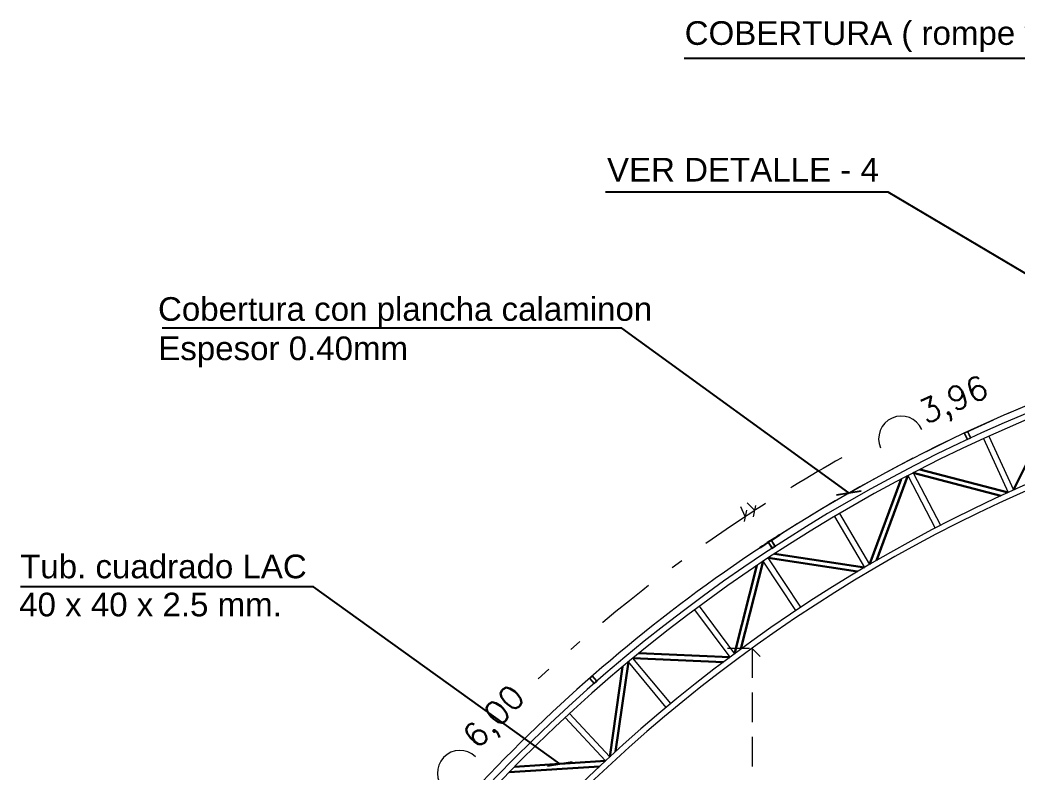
# Model space of a CAD drawing. Header units: metres. Extents: x 772934 to 773467, y 8442002 to 8442594.
# Drawn here: x 773128.49 to 773136.92, y 8442255.36 to 8442261.71 of the extents above; entities that cross this region are included whole.
import ezdxf

# ---------------------------------------------------------------- set-up
doc = ezdxf.new("R2010")
doc.units = ezdxf.units.M
doc.header["$PDMODE"] = 66
doc.linetypes.add('DASHDOT', pattern=[1, 0.5, -0.25, 0, -0.25])
doc.linetypes.add('DASHED2', pattern=[0.375, 0.25, -0.125])
for name, color, linetype, lineweight in [('COTAS-01', 1, 'Continuous', 9), ('ELEMENTOS', 2, 'Continuous', 5), ('MURO...', 112, 'Continuous', 30), ('N.P.T', 61, 'DASHDOT', 9), ('TUB LAC 40x60', 5, 'Continuous', 13), ('TUB LAC 50x70', 88, 'Continuous', 13)]:
    doc.layers.add(name, color=color, linetype=linetype, lineweight=lineweight)
doc.layers.add('DE JUEGO', color=7, linetype='DASHED2', lineweight=15, plot=False)
doc.layers.add('TEXTOS-CHICOS-03', color=3, linetype='Continuous')
doc.styles.add('ARIAL', font='arial.ttf', dxfattribs={"width": 1.1})
doc.styles.get("Standard").update_dxf_attribs({"font": 'simplex.shx'})
doc.dimstyles.new('ESC. 1.1000 sin linea', dxfattribs={"dimscale": 0.689, "dimtxt": 0.22, "dimasz": 0.2, "dimexe": 0.03, "dimexo": 0.3, "dimgap": 0.2055, "dimtad": 1, "dimtih": 1, "dimtoh": 1, "dimzin": 1, "dimdsep": 46, "dimtxsty": 'Standard', "dimblk": 'OBLIQUE', "dimcen": 1, "dimclrd": 3, "dimclre": 2, "dimclrt": 256, "dimazin": 0, "dimtfac": 1, "dimtmove": 2, "dimatfit": 2, "dimldrblk": 'OBLIQUE', "dimfxl": 0.15, "dimtfillclr": 1, "dimlwd": -1, "dimlwe": -1, "dimarcsym": 0})
doc.dimstyles.new('ISO-25', dxfattribs={"dimscale": 0, "dimtxt": 0.18, "dimasz": 0.08, "dimexe": 0.09, "dimexo": 0.5, "dimgap": 0.35, "dimtad": 0, "dimtih": 1, "dimtoh": 1, "dimzin": 3, "dimtxsty": 'Standard', "dimblk": 'OBLIQUE', "dimcen": -3, "dimclrd": 256, "dimclre": 256, "dimadec": 0, "dimazin": 0, "dimtfac": 1, "dimtmove": 2, "dimatfit": 2, "dimldrblk": 'OBLIQUE', "dimfxl": 1, "dimfxlon": 1, "dimtolj": 2, "dimarcsym": 0})

# ---------------------------------------------------------------- blocks, each defined once
blk = doc.blocks.new('_Oblique')
at = {"color": 0, "linetype": 'ByBlock', "lineweight": -2}
blk.add_line((-0.5, -0.5), (0.5, 0.5), dxfattribs=at)
blk = doc.blocks.new('*D133')
at = {"layer": 'DE JUEGO', "color": 2, "transparency": 16777216}
for p, q in [((773134.4716, 8442256.4019), (773134.6576, 8442256.4019)), ((773134.4716, 8442252.9292), (773134.6576, 8442252.9292))]:
    blk.add_line(p, q, dxfattribs=at)
at = {"layer": 'DE JUEGO', "color": 3, "transparency": 16777216}
for p, q in [((773134.6783, 8442256.4019), (773134.6783, 8442254.8829)), ((773134.6783, 8442252.9292), (773134.6783, 8442254.4482))]:
    blk.add_line(p, q, dxfattribs=at)
at = {"layer": 'Defpoints', "color": 0, "transparency": 16777216}
for p in [(773134.6783, 8442256.4019), (773134.6783, 8442252.9292), (773134.6783, 8442252.9292)]:
    blk.add_point(p, dxfattribs=at)
at = {"layer": 'DE JUEGO', "color": 3, "transparency": 16777216, "xscale": 0.1378000000000003, "yscale": 0.1378000000000003, "zscale": 0.1378000000000003}
for p, rotation in [((773134.6783, 8442256.4019), 90), ((773134.6783, 8442252.9292), 270)]:
    blk.add_blockref('_Oblique', p, dxfattribs=dict(at, rotation=rotation))
at = {"layer": 'DE JUEGO', "transparency": 16777216, "insert": (773134.6783, 8442254.6655), "char_height": 0.15158, "attachment_point": 5}
blk.add_mtext('3.47', dxfattribs=at)

msp = doc.modelspace()

# ---------------------------------------------------------------- linework, layer by layer
at = {"ltscale": 0.05}
msp.add_arc((773138.6937, 8442251.436), 7.0282, 122.5517, 124.18221, dxfattribs=at)
at = {"layer": 'DE JUEGO'}
msp.add_arc((773142.1713, 8442246.0474), 13.4406, 97.96262, 123.54025, dxfattribs=at)
at = {"layer": 'ELEMENTOS'}
for centre, radius, start, end in [((773142.1709, 8442246.0483), 13.4396, 106.65829, 123.54087), ((773142.2603, 8442245.9487), 13.5726, 122.77887, 148.10024)]:
    msp.add_arc(centre, radius, start, end, dxfattribs=at)
at = {"layer": 'MURO...'}
for p, q in [((773136.888, 8442257.7397), (773137.2312, 8442258.4288)), ((773136.0411, 8442257.885), (773136.7812, 8442257.6909)), ((773136.8424, 8442257.7191), (773136.0977, 8442257.9141)), ((773135.6724, 8442257.1106), (773135.9404, 8442257.8323)), ((773135.9967, 8442257.8619), (773135.7306, 8442257.1446)), ((773134.7732, 8442257.1373), (773134.5849, 8442256.3957)), ((773134.8149, 8442257.1649), (773135.5714, 8442257.0507)), ((773135.6293, 8442257.0852), (773134.8681, 8442257.1999)), ((773134.5306, 8442256.3558), (773134.7203, 8442257.1019)), ((773133.6337, 8442256.2867), (773133.5253, 8442255.5293)), ((773133.6722, 8442256.3186), (773134.4366, 8442256.2854)), ((773134.4905, 8442256.3259), (773133.7214, 8442256.359)), ((773133.4756, 8442255.4837), (773133.5849, 8442256.2458)), ((773133.4389, 8442255.4498), (773132.6706, 8442255.4009)), ((773132.626, 8442255.3555), (773133.3896, 8442255.4038))]:
    msp.add_line(p, q, dxfattribs=at)
at = {"layer": 'N.P.T', "color": 173, "true_color": 0x4b5ece}
for p, q in [((773134.6212, 8442257.5145), (773134.5831, 8442257.596)), ((773134.7019, 8442257.5671), (773134.6377, 8442257.6303))]:
    msp.add_line(p, q, dxfattribs=at)
at = {"layer": 'N.P.T', "linetype": 'Continuous'}
for centre, start, end in [((773135.9394, 8442258.1734), 23.84102, 203.84102), ((773132.2095, 8442255.3475), 46.33766, 226.33766)]:
    msp.add_arc(centre, 0.1905, start, end, dxfattribs=at)
at = {"layer": 'N.P.T', "color": 175, "true_color": 0x4d4db3}
for centre, radius, start, end in [((773142.1709, 8442246.0483), 13.7285, 119.37758, 123.36203), ((773142.2603, 8442245.9487), 13.8606, 123.04619, 132.65038)]:
    msp.add_arc(centre, radius, start, end, dxfattribs=at)
at = {"layer": 'TUB LAC 40x60'}
for points in [[(773136.4974, 8442258.1655), (773136.5292, 8442258.1803), (773136.5039, 8442258.2347), (773136.4721, 8442258.2199)], [(773136.4986, 8442258.1689), (773136.5258, 8442258.1815), (773136.5026, 8442258.2314), (773136.4754, 8442258.2187)], [(773134.8466, 8442257.246), (773134.8758, 8442257.2653), (773134.8428, 8442257.3153), (773134.8136, 8442257.2961)], [(773134.8473, 8442257.2495), (773134.8724, 8442257.266), (773134.8421, 8442257.3119), (773134.817, 8442257.2954)], [(773133.343, 8442256.1013), (773133.3694, 8442256.1243), (773133.3299, 8442256.1695), (773133.3035, 8442256.1464)], [(773133.3433, 8442256.1048), (773133.3658, 8442256.1245), (773133.3296, 8442256.1659), (773133.3071, 8442256.1462)]]:
    msp.add_lwpolyline(points, close=True, dxfattribs=at)
at = {"layer": 'TUB LAC 50x70'}
for p, q in [((773136.6357, 8442258.1743), (773136.8424, 8442257.7191)), ((773136.6812, 8442258.195), (773136.888, 8442257.7397)), ((773136.0411, 8442257.885), (773136.2718, 8442257.4414)), ((773135.9967, 8442257.8619), (773136.2274, 8442257.4183)), ((773135.3753, 8442257.5159), (773135.6293, 8442257.0852)), ((773135.4184, 8442257.5413), (773135.6724, 8442257.1106)), ((773135.0498, 8442256.7207), (773134.7732, 8442257.1373)), ((773135.0914, 8442256.7484), (773134.8149, 8442257.165)), ((773134.1921, 8442256.7272), (773134.4905, 8442256.3259)), ((773134.2323, 8442256.757), (773134.5306, 8442256.3558)), ((773133.953, 8442255.9019), (773133.6337, 8442256.2867)), ((773133.9915, 8442255.9338), (773133.6722, 8442256.3186)), ((773133.0995, 8442255.8171), (773133.4389, 8442255.4498)), ((773133.1363, 8442255.851), (773133.4756, 8442255.4837))]:
    msp.add_line(p, q, dxfattribs=at)
for radius, start, end in [(13.4001, 31.9944, 148.00417), (13.3501, 32.05558, 147.94301), (12.8501, 32.74063, 147.25789), (12.8001, 32.88465, 147.11386)]:
    msp.add_arc((773142.1782, 8442246.0291), radius, start, end, dxfattribs=at)

# ---------------------------------------------------------------- block references
at = {"layer": 'N.P.T', "color": 175, "true_color": 0x4d4db3, "xscale": 0.08, "yscale": 0.08, "zscale": 0.08}
for p, rotation in [((773134.6212, 8442257.5145), 213.3620320708446), ((773134.7019, 8442257.5671), 33.04619160288914)]:
    msp.add_blockref('_Oblique', p, dxfattribs=dict(at, rotation=rotation))

# ---------------------------------------------------------------- texts
at = {"layer": 'N.P.T', "char_height": 0.2, "attachment_point": 5}
for s, insert, rotation in [('\\A2;3,96', (773136.3931, 8442258.478), 23.84102), ('\\A2;6,00', (773132.5154, 8442255.806), 46.33766)]:
    msp.add_mtext(s, dxfattribs=dict(at, insert=insert, rotation=rotation))
at = {"layer": 'TEXTOS-CHICOS-03', "style": 'ARIAL'}
for s, p in [('COBERTURA ( rompe viento)', (773134.1092, 8442261.5018)), ('VER DETALLE - 4', (773133.4527, 8442260.3468))]:
    msp.add_text(s, height=0.2, rotation=360, dxfattribs=at).set_placement(p)
for s, p in [('Cobertura con plancha calaminon', (773129.6574, 8442259.1694)), ('Espesor 0.40mm', (773129.6592, 8442258.8369)), ('Tub. cuadrado LAC', (773128.492, 8442256.9934)), (' 40 x 40 x 2.5 mm.', (773128.4062, 8442256.6715))]:
    msp.add_text(s, height=0.2, dxfattribs=at).set_placement(p)

# ---------------------------------------------------------------- dimensions: what is measured, and where the dimension line sits
at = {"layer": 'DE JUEGO'}
dim = msp.add_linear_dim(base=(773134.6783, 8442252.9292), p1=(773134.6783, 8442256.4019), p2=(773134.6783, 8442252.9292), angle=90, dimstyle='ESC. 1.1000 sin linea', dxfattribs=at)
dim.commit()
dim.dimension.update_dxf_attribs({"geometry": '*D133', "text_midpoint": (773134.6783, 8442254.6655)})

# ---------------------------------------------------------------- leaders
at = {"layer": 'COTAS-01', "color": 1}
for points in [[(773141.6023, 8442260.829), (773137.6971, 8442261.3864), (773134.1056, 8442261.3864)], [(773137.3033, 8442259.3819), (773135.8302, 8442260.2571), (773133.4391, 8442260.2571)], [(773135.4976, 8442257.7165), (773133.5779, 8442259.1071), (773129.6925, 8442259.1071)], [(773133.0548, 8442255.4254), (773130.9723, 8442256.92), (773128.495, 8442256.92)]]:
    msp.add_leader(points, dimstyle='ISO-25', override={"dimscale": 1, "dimtxt": 0.2, "dimasz": 0.15, "dimexe": 0.12, "dimexo": 0.15, "dimgap": 0.0625, "dimcen": 0.2, "dimclrd": 1, "dimclre": 1}, dxfattribs=at)

doc.saveas('drawing.dxf')
